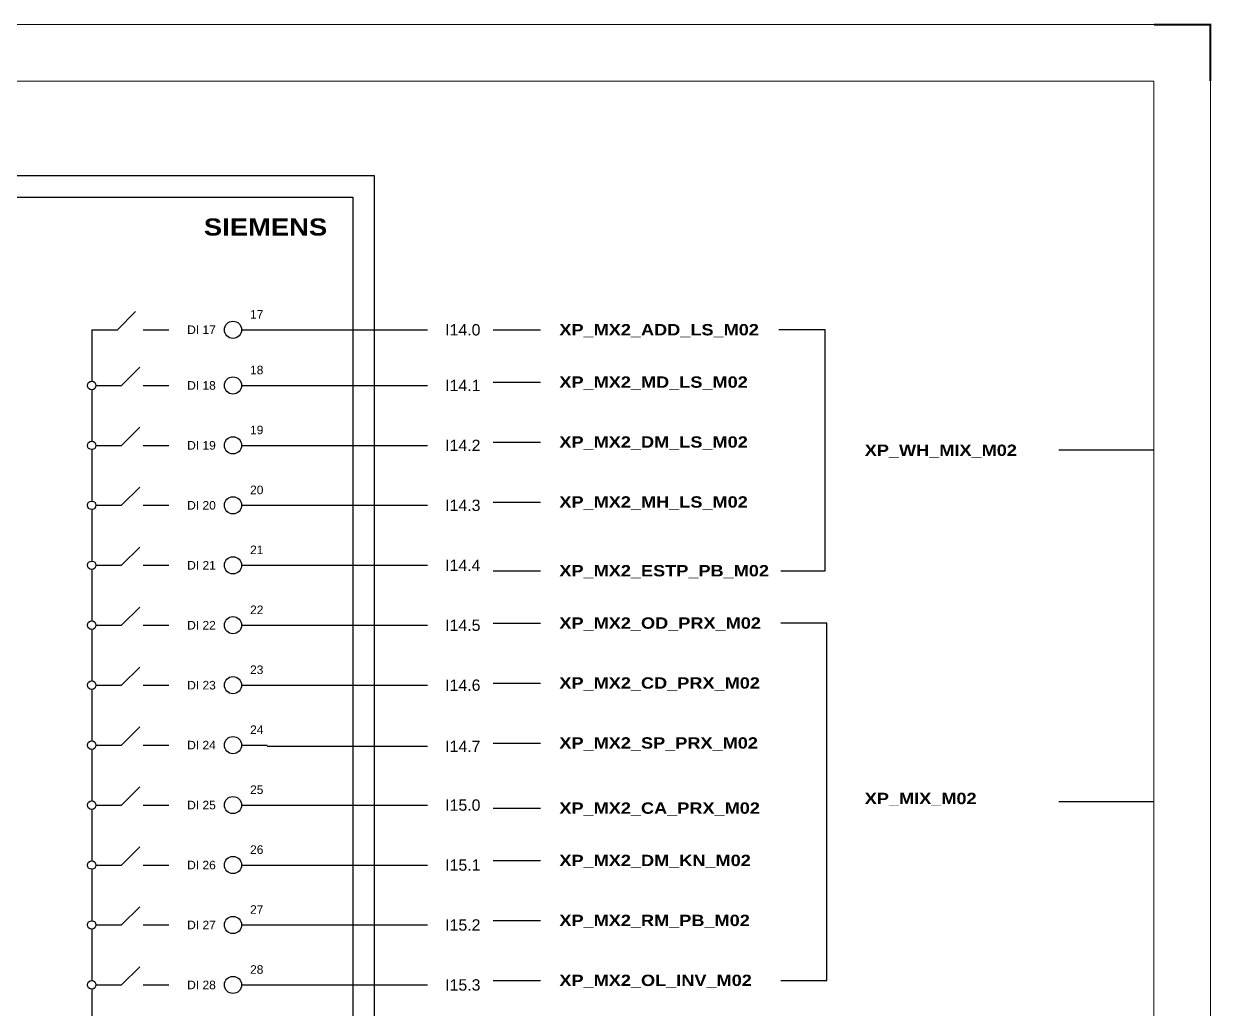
# Model space of a CAD drawing. Header units: centimetres. Extents: x -30014 to 38541, y 15960 to 46751.
# Drawn here: x 12066 to 15207, y 35688 to 38297 of the extents above; entities that cross this region are included whole.
import ezdxf
from ezdxf.enums import TextEntityAlignment as Align

# ---------------------------------------------------------------- set-up
doc = ezdxf.new("R2010")
doc.units = ezdxf.units.CM
doc.header["$MEASUREMENT"] = 0
doc.layers.add('Etiket-Line-L', color=7, linetype='Continuous')
doc.layers.add('EtIket-Line-S', color=2, linetype='Continuous')
doc.styles.add('Bold', font='ariblk.ttf', dxfattribs={"height": 25.4})
doc.styles.get("Standard").update_dxf_attribs({"font": 'arial.ttf'})

# ---------------------------------------------------------------- blocks, each defined once
blk = doc.blocks.new('x5 Out Line')
at = {"const_width": 0.3}
blk.add_lwpolyline([(405.45, 277.06), (405.45, 286.71), (395.8, 286.71)], dxfattribs=at)
at = {"lineweight": 15}
blk.add_lwpolyline([(395.8, 9.65), (395.8, 277.06), (9.65, 277.06), (9.65, 9.65)], close=True, dxfattribs=at)
at = {"layer": 'EtIket-Line-S', "lineweight": 9, "ltscale": 0.5}
blk.add_lwpolyline([(0, 0), (405.45, 0), (405.45, 286.71), (0, 286.71)], close=True, dxfattribs=at)

msp = doc.modelspace()

# ---------------------------------------------------------------- linework, layer by layer
at = {"ltscale": 50}
for p, q in [((12313.9, 37486.6), (12362, 37534.7)), ((12245.9, 37486.6), (12313.9, 37486.6)), ((12245.9, 37486.6), (12245.9, 37350.6)), ((12381.9, 37486.6), (12449.9, 37486.6)), ((12325.2, 37339.3), (12373.3, 37387.4)), ((12245.9, 37328), (12245.9, 37192)), ((12257.2, 37339.3), (12325.2, 37339.3)), ((12381.9, 37339.3), (12449.9, 37339.3)), ((12325.2, 37180.7), (12373.3, 37228.7)), ((12245.9, 37169.3), (12245.9, 37033.3)), ((12257.2, 37180.7), (12325.2, 37180.7)), ((12381.9, 37180.7), (12449.9, 37180.7)), ((12325.2, 37022), (12373.3, 37070.1)), ((12245.9, 37010.7), (12245.9, 36874.7)), ((12257.2, 37022), (12325.2, 37022)), ((12381.9, 37022), (12449.9, 37022)), ((12325.2, 36863.3), (12373.3, 36911.4)), ((12245.9, 36852), (12245.9, 36716)), ((12257.2, 36863.3), (12325.2, 36863.3)), ((12381.9, 36863.3), (12449.9, 36863.3)), ((12325.2, 36704.7), (12373.3, 36752.8)), ((12245.9, 36693.3), (12245.9, 36557.4)), ((12257.2, 36704.7), (12325.2, 36704.7)), ((12381.9, 36704.7), (12449.9, 36704.7)), ((12325.2, 36546), (12373.3, 36594.1)), ((12245.9, 36534.7), (12245.9, 36398.7)), ((12257.2, 36546), (12325.2, 36546)), ((12381.9, 36546), (12449.9, 36546)), ((12325.2, 36387.4), (12373.3, 36435.4)), ((12245.9, 36376), (12245.9, 36240)), ((12257.2, 36387.4), (12325.2, 36387.4)), ((12381.9, 36387.4), (12449.9, 36387.4)), ((12325.2, 36228.7), (12373.3, 36276.8)), ((12257.2, 36228.7), (12325.2, 36228.7)), ((12381.9, 36228.7), (12449.9, 36228.7)), ((12245.9, 36217.4), (12245.9, 36081.4)), ((12325.2, 36070), (12373.3, 36118.1)), ((12257.2, 36070), (12325.2, 36070)), ((12381.9, 36070), (12449.9, 36070)), ((12245.9, 36058.7), (12245.9, 35922.7)), ((12325.2, 35911.4), (12373.3, 35959.5)), ((12257.2, 35911.4), (12325.2, 35911.4)), ((12381.9, 35911.4), (12449.9, 35911.4)), ((12245.9, 35900.1), (12245.9, 35764.1)), ((12325.2, 35752.7), (12373.3, 35800.8)), ((12257.2, 35752.7), (12325.2, 35752.7)), ((12381.9, 35752.7), (12449.9, 35752.7)), ((12245.9, 35741.4), (12245.9, 35605.4))]:
    msp.add_line(p, q, dxfattribs=at)
at = {"color": 6, "ltscale": 50}
for p, q in [((12642.2, 37486.6), (12710.2, 37486.6)), ((12642.2, 37339.3), (12710.2, 37339.3)), ((12642.2, 37180.7), (12710.2, 37180.7)), ((12642.2, 37022), (12710.2, 37022)), ((12642.2, 36863.3), (12710.2, 36863.3)), ((12642.2, 36704.7), (12710.2, 36704.7)), ((12642.2, 36546), (12710.2, 36546)), ((12642.2, 36387.4), (12710.2, 36387.4)), ((12642.2, 36228.7), (12710.2, 36228.7)), ((12642.2, 36070), (12710.2, 36070)), ((12642.2, 35911.4), (12710.2, 35911.4)), ((12642.2, 35752.7), (12710.2, 35752.7))]:
    msp.add_line(p, q, dxfattribs=at)
at = {"color": 146, "ltscale": 50, "true_color": 0x105689}
for p, q in [((12710.2, 37486.6), (13133.9, 37486.6)), ((13308.3, 37486.6), (13433.3, 37486.6)), ((14185.8, 37486.6), (14063.9, 37486.6)), ((14185.8, 36848.8), (14185.8, 37486.6)), ((12710.2, 37339.3), (13133.9, 37339.3)), ((13308.3, 37348), (13433.3, 37348)), ((12710.2, 37180.7), (13133.9, 37180.7)), ((13308.3, 37189.4), (13433.3, 37189.4)), ((15055.6, 37167.7), (14804.5, 37167.7)), ((12710.2, 37022), (13133.9, 37022)), ((13308.3, 37030.7), (13433.3, 37030.7)), ((12710.2, 36863.3), (13133.9, 36863.3)), ((13308.3, 36848.8), (13433.3, 36848.8)), ((14068.8, 36848.8), (14185.8, 36848.8)), ((12710.2, 36704.7), (13133.9, 36704.7)), ((13308.3, 36710.2), (13433.3, 36710.2)), ((14190.8, 36710.2), (14068.8, 36710.2)), ((14190.8, 35764.6), (14190.8, 36710.2)), ((12710.2, 36546), (13133.9, 36546)), ((13308.3, 36551.6), (13433.3, 36551.6)), ((12710.2, 36384.2), (13133.9, 36384.2)), ((13308.3, 36392.9), (13433.3, 36392.9)), ((12710.2, 36228.7), (13133.9, 36228.7)), ((13308.3, 36220.5), (13433.3, 36220.5)), ((15055.6, 36237.4), (14804.5, 36237.4)), ((12710.2, 36070), (13133.9, 36070)), ((13308.3, 36082), (13433.3, 36082)), ((12710.2, 35911.4), (13133.9, 35911.4)), ((13308.3, 35923.3), (13433.3, 35923.3)), ((12710.2, 35752.7), (13133.9, 35752.7)), ((13308.3, 35764.6), (13433.3, 35764.6)), ((14068.8, 35764.6), (14190.8, 35764.6))]:
    msp.add_line(p, q, dxfattribs=at)
at = {"ltscale": 50}
msp.add_lwpolyline([(11138.9, 37894.6), (12993.5, 37894.6), (12993.5, 34228.8), (11138.9, 34228.8)], close=True, dxfattribs=at)
at = {"color": 6, "ltscale": 50}
msp.add_lwpolyline([(11195.5, 37837.9), (12936.9, 37837.9), (12936.9, 34285.4), (11195.5, 34285.4)], close=True, dxfattribs=at)
at = {"color": 6, "ltscale": 20}
for centre in [(12619.6, 37486.6), (12619.6, 37339.3), (12619.6, 37180.7), (12619.6, 37022), (12619.6, 36863.3), (12619.6, 36704.7), (12619.6, 36546), (12619.6, 36387.4), (12619.6, 36228.7), (12619.6, 36070), (12619.6, 35911.4), (12619.6, 35752.7)]:
    msp.add_circle(centre, 22.7, dxfattribs=at)
at = {"ltscale": 20}
for centre in [(12245.9, 37339.3), (12245.9, 37180.7), (12245.9, 37022), (12245.9, 36863.3), (12245.9, 36704.7), (12245.9, 36546), (12245.9, 36387.4), (12245.9, 36228.7), (12245.9, 36070), (12245.9, 35911.4), (12245.9, 35752.7)]:
    msp.add_circle(centre, 11.3, dxfattribs=at)

# ---------------------------------------------------------------- block references
at = {"layer": 'Etiket-Line-L', "lineweight": 0, "xscale": 15.48351216233742, "yscale": 15.48351216233742, "zscale": 15.48351216233742}
msp.add_blockref('x5 Out Line', (8927.3, 33854.9), dxfattribs=at)

# ---------------------------------------------------------------- texts
at = {"ltscale": 500, "style": 'Bold'}
msp.add_text('SIEMENS', height=45.33, dxfattribs=at).set_placement((12868.9, 37781.3), align=Align.TOP_RIGHT)
at = {"ltscale": 500}
for s, p in [('17', (12664.9, 37509.3)), ('18', (12664.9, 37362)), ('19', (12664.9, 37203.3)), ('20', (12664.9, 37044.7)), ('21', (12664.9, 36886)), ('22', (12664.9, 36727.3)), ('23', (12664.9, 36568.7)), ('24', (12664.9, 36410)), ('25', (12664.9, 36251.4)), ('26', (12664.9, 36092.7)), ('27', (12664.9, 35934.1)), ('28', (12664.9, 35775.4))]:
    msp.add_text(s, height=22.67, dxfattribs=at).set_placement(p, align=Align.BOTTOM_LEFT)
for s, p in [('DI 17', (12574.2, 37486.6)), ('DI 18', (12574.2, 37339.3)), ('DI 19', (12574.2, 37180.7)), ('DI 20', (12574.2, 37022)), ('DI 21', (12574.2, 36863.3)), ('DI 22', (12574.2, 36704.7)), ('DI 23', (12574.2, 36546)), ('DI 24', (12574.2, 36387.4)), ('DI 25', (12574.2, 36228.7)), ('DI 26', (12574.2, 36070)), ('DI 27', (12574.2, 35911.4)), ('DI 28', (12574.2, 35752.7))]:
    msp.add_text(s, height=22.67, dxfattribs=at).set_placement(p, align=Align.MIDDLE_RIGHT)
for s, p in [('I14.0', (13181.1, 37486.6)), ('I14.1', (13181.1, 37339.3)), ('I14.2', (13181.1, 37180.7)), ('I14.3', (13181.1, 37022)), ('I14.4', (13181.1, 36863.3)), ('I14.5', (13181.1, 36704.7)), ('I14.6', (13181.1, 36546)), ('I14.7', (13181.1, 36384.2)), ('I15.0', (13181.1, 36228.7)), ('I15.1', (13181.1, 36070)), ('I15.2', (13181.1, 35911.4)), ('I15.3', (13181.1, 35752.7))]:
    msp.add_text(s, height=30, dxfattribs=at).set_placement(p, align=Align.MIDDLE_LEFT)
at = {"ltscale": 500, "style": 'Bold'}
for s, p in [('XP_MX2_ADD_LS_M02', (13483, 37486.8)), ('XP_MX2_MD_LS_M02', (13483, 37348.2)), ('XP_MX2_DM_LS_M02', (13483, 37189.6)), ('XP_WH_MIX_M02', (14290.8, 37167.7)), ('XP_MX2_MH_LS_M02', (13483, 37030.9)), ('XP_MX2_ESTP_PB_M02', (13483, 36849)), ('XP_MX2_OD_PRX_M02', (13483, 36710.4)), ('XP_MX2_CD_PRX_M02', (13483, 36551.8)), ('XP_MX2_SP_PRX_M02', (13483, 36393.1)), ('XP_MIX_M02', (14290.8, 36246.2)), ('XP_MX2_CA_PRX_M02', (13483, 36220.7)), ('XP_MX2_DM_KN_M02', (13483, 36082.2)), ('XP_MX2_RM_PB_M02', (13483, 35923.5)), ('XP_MX2_OL_INV_M02', (13483, 35764.8))]:
    msp.add_text(s, height=30, dxfattribs=at).set_placement(p, align=Align.MIDDLE_LEFT)

doc.saveas('drawing.dxf')
